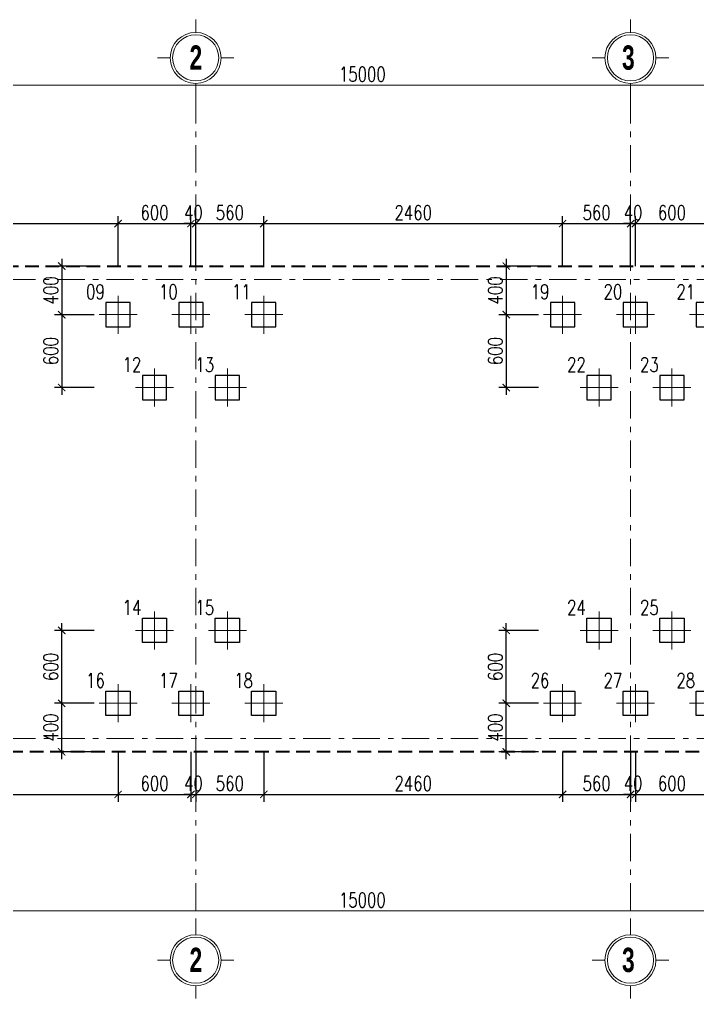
# Model space of a CAD drawing. Extents: x -2098986 to 943, y -1296280 to 73591.
# Drawn here: x -1838044 to -1832463, y -1065791 to -1057731 of the extents above; entities that cross this region are included whole.
import ezdxf

# ---------------------------------------------------------------- set-up
doc = ezdxf.new("R2010")
doc.units = 0
doc.header["$LTSCALE"] = 150
doc.header["$PDMODE"] = 35
for name, pattern in [('_Tim', [9, 5, -1.5, 1, -1.5]), ('HIDDEN', [0.375, 0.25, -0.125]), ('HIDDEN2', [4.7625, 3.175, -1.5875]), ('KC.QDC A3$0$CONTINOUS', [0])]:
    doc.linetypes.add(name, pattern=pattern)
doc.layers.get('0').update_dxf_attribs({"lineweight": 18})
doc.layers.get('Defpoints').update_dxf_attribs({"lineweight": 18})
for name, color, linetype, lineweight in [('05.Text', 253, 'Continuous', 18), ('LS-DIM', 251, 'Continuous', 13), ('LS-TEXT', 60, 'Continuous', 20), ('LS-THAY', 7, 'Continuous', 20), ('LS-THEP', 3, 'Continuous', 35), ('LS-TRUC', 108, '_Tim', 9)]:
    doc.layers.add(name, color=color, linetype=linetype, lineweight=lineweight)
doc.layers.add('DIM', color=1, linetype='Continuous')
doc.layers.add('LS-COC', color=11, linetype='Continuous')
doc.styles.add('AVANTHB', font='')
doc.styles.add('vnsimpli', font='vnsimli.shx', dxfattribs={"width": 0.75})
doc.styles.get('AVANTHB').set_extended_font_data('.VnAvantH', bold=True)
doc.dimstyles.new('D100(120)', dxfattribs={"dimtxt": 120, "dimasz": 60, "dimexe": 60, "dimexo": 0, "dimgap": 30, "dimtad": 1, "dimdec": 0, "dimdsep": 46, "dimtxsty": 'vnsimpli', "dimblk": 'ARCHTICK', "dimcen": 0, "dimdle": 60, "dimclrd": 256, "dimclre": 256, "dimclrt": 60, "dimadec": 0, "dimazin": 0, "dimtfac": 1, "dimtdec": 0, "dimtix": 1, "dimtmove": 0, "dimatfit": 3, "dimfxl": 1, "dimarcsym": 0})

# ---------------------------------------------------------------- blocks, each defined once
blk = doc.blocks.new('A$C287A59E2')
at = {"layer": 'LS-COC', "linetype": 'HIDDEN2', "ltscale": 0.04}
blk.add_lwpolyline([(0.75, 3.42), (3.42, 3.42), (3.42, 0.75), (0.75, 0.75)], close=True, dxfattribs=at)
at = {"layer": 'LS-TRUC', "linetype": '_Tim', "ltscale": 200}
for p, q in [((2.08, 0), (2.08, 4.17)), ((0, 2.08), (4.17, 2.08))]:
    blk.add_line(p, q, dxfattribs=at)
blk = doc.blocks.new('cocc')
at = {"layer": 'LS-COC', "yscale": 75, "zscale": 75}
for p, xscale, rotation in [((-1933810.8, -1052337.8), -75, 90), ((-1933210.8, -1052337.8), -75, 90), ((-1932610.8, -1052337.8), -75, 90), ((-1930150.8, -1052337.8), -75, 90), ((-1929550.8, -1052337.8), -75, 90), ((-1928950.8, -1052337.8), -75, 90), ((-1933510.8, -1052937.8), -75, 90), ((-1932910.8, -1052937.8), -75, 90), ((-1929850.8, -1052937.8), -75, 90), ((-1929250.8, -1052937.8), -75, 90), ((-1933510.8, -1055250.2), 75, 90.00000000000001), ((-1932910.8, -1055250.2), 75, 90.00000000000001), ((-1929850.8, -1055250.2), 75, 90.00000000000001), ((-1929250.8, -1055250.2), 75, 90.00000000000001), ((-1933810.8, -1055850.2), 75, 90.00000000000001), ((-1933210.8, -1055850.2), 75, 90.00000000000001), ((-1932610.8, -1055850.2), 75, 90.00000000000001), ((-1930150.8, -1055850.2), 75, 90.00000000000001), ((-1929550.8, -1055850.2), 75, 90.00000000000001), ((-1928950.8, -1055850.2), 75, 90.00000000000001)]:
    blk.add_blockref('A$C287A59E2', p, dxfattribs=dict(at, xscale=xscale, rotation=rotation))
blk = doc.blocks.new('DANHTRUC')
for p, q in [((980383, -947347), (980383, -947137)), ((979963, -947767), (979753, -947767)), ((980803, -947767), (981013, -947767)), ((980383, -948187), (980383, -948397))]:
    blk.add_line(p, q)
for radius in [420, 380]:
    blk.add_circle((980383, -947767), radius)
blk = doc.blocks.new('_ArchTick')
at = {"layer": 'DIM', "color": 0, "const_width": 0.15}
blk.add_lwpolyline([(-0.5, -0.5), (0.5, 0.5)], dxfattribs=at)
blk = doc.blocks.new('*D821')
at = {"layer": 'Defpoints', "color": 0, "transparency": 16777216}
for p in [(-1821826.9, -1113825.8), (-1821826.9, -1114615.8), (-1806826.9, -1114615.8)]:
    blk.add_point(p, dxfattribs=at)
at = {"layer": 'LS-DIM', "lineweight": -2, "transparency": 16777216}
for p, q in [((-1821826.9, -1114615.8), (-1821826.9, -1113765.8)), ((-1806826.9, -1114615.8), (-1806826.9, -1113765.8)), ((-1806766.9, -1113825.8), (-1821886.9, -1113825.8))]:
    blk.add_line(p, q, dxfattribs=at)
at = {"layer": 'LS-DIM', "lineweight": -2, "transparency": 16777216, "xscale": 60, "yscale": 60, "zscale": 60, "rotation": 180}
blk.add_blockref('_ArchTick', (-1821826.9, -1113825.8), dxfattribs=at)
at = {"layer": 'LS-DIM', "lineweight": -2, "transparency": 16777216, "xscale": 60, "yscale": 60, "zscale": 60}
blk.add_blockref('_ArchTick', (-1806826.9, -1113825.8), dxfattribs=at)
at = {"layer": 'LS-DIM', "color": 60, "transparency": 16777216, "insert": (-1814325.9, -1113735.8), "char_height": 120, "attachment_point": 5, "style": 'vnsimpli'}
blk.add_mtext('15000', dxfattribs=at)
blk = doc.blocks.new('*D831')
at = {"layer": 'Defpoints', "color": 0, "transparency": 16777216}
for p in [(-1821826.9, -1120015.8), (-1806826.9, -1120015.8), (-1821826.9, -1120625.8)]:
    blk.add_point(p, dxfattribs=at)
at = {"layer": 'LS-DIM', "lineweight": -2, "transparency": 16777216}
for p, q in [((-1821826.9, -1120015.8), (-1821826.9, -1120685.8)), ((-1806826.9, -1120015.8), (-1806826.9, -1120685.8)), ((-1806766.9, -1120625.8), (-1821886.9, -1120625.8))]:
    blk.add_line(p, q, dxfattribs=at)
at = {"layer": 'LS-DIM', "lineweight": -2, "transparency": 16777216, "xscale": 60, "yscale": 60, "zscale": 60, "rotation": 180}
blk.add_blockref('_ArchTick', (-1821826.9, -1120625.8), dxfattribs=at)
at = {"layer": 'LS-DIM', "lineweight": -2, "transparency": 16777216, "xscale": 60, "yscale": 60, "zscale": 60}
blk.add_blockref('_ArchTick', (-1806826.9, -1120625.8), dxfattribs=at)
at = {"layer": 'LS-DIM', "color": 60, "transparency": 16777216, "insert": (-1814325.9, -1120535.8), "char_height": 120, "attachment_point": 5, "style": 'vnsimpli'}
blk.add_mtext('15000', dxfattribs=at)
blk = doc.blocks.new('*D844')
at = {"layer": 'Defpoints', "color": 0, "transparency": 16777216}
for p in [(-1837233.1, -1059410.8), (-1841723.1, -1059760.8), (-1837233.1, -1059760.8)]:
    blk.add_point(p, dxfattribs=at)
at = {"layer": 'LS-DIM', "linetype": 'KC.QDC A3$0$CONTINOUS', "lineweight": -2, "transparency": 16777216}
blk.add_line((-1841723.1, -1059760.8), (-1841723.1, -1059350.8), dxfattribs=at)
at = {"layer": 'LS-DIM', "lineweight": -2, "transparency": 16777216}
blk.add_line((-1837233.1, -1059760.8), (-1837233.1, -1059350.8), dxfattribs=at)
at = {"layer": 'LS-DIM', "linetype": 'Continuous', "lineweight": -2, "transparency": 16777216}
blk.add_line((-1841783.1, -1059410.8), (-1837173.1, -1059410.8), dxfattribs=at)
at = {"layer": 'LS-DIM', "lineweight": -2, "transparency": 16777216, "xscale": 60, "yscale": 60, "zscale": 60, "rotation": 180}
blk.add_blockref('_ArchTick', (-1841723.1, -1059410.8), dxfattribs=at)
at = {"layer": 'LS-DIM', "lineweight": -2, "transparency": 16777216, "xscale": 60, "yscale": 60, "zscale": 60}
blk.add_blockref('_ArchTick', (-1837233.1, -1059410.8), dxfattribs=at)
at = {"layer": 'LS-DIM', "color": 60, "transparency": 16777216, "insert": (-1839478.1, -1059320.8), "char_height": 120, "attachment_point": 5, "style": 'vnsimpli'}
blk.add_mtext('4490', dxfattribs=at)
blk = doc.blocks.new('*D845')
at = {"layer": 'Defpoints', "color": 0, "transparency": 16777216}
for p in [(-1836633.1, -1059410.8), (-1837233.1, -1059760.8), (-1836633.1, -1059760.8)]:
    blk.add_point(p, dxfattribs=at)
at = {"layer": 'LS-DIM', "linetype": 'KC.QDC A3$0$CONTINOUS', "lineweight": -2, "transparency": 16777216}
blk.add_line((-1837233.1, -1059760.8), (-1837233.1, -1059350.8), dxfattribs=at)
at = {"layer": 'LS-DIM', "lineweight": -2, "transparency": 16777216}
blk.add_line((-1836633.1, -1059760.8), (-1836633.1, -1059350.8), dxfattribs=at)
at = {"layer": 'LS-DIM', "linetype": 'Continuous', "lineweight": -2, "transparency": 16777216}
blk.add_line((-1837293.1, -1059410.8), (-1836573.1, -1059410.8), dxfattribs=at)
at = {"layer": 'LS-DIM', "lineweight": -2, "transparency": 16777216, "xscale": 60, "yscale": 60, "zscale": 60, "rotation": 180}
blk.add_blockref('_ArchTick', (-1837233.1, -1059410.8), dxfattribs=at)
at = {"layer": 'LS-DIM', "lineweight": -2, "transparency": 16777216, "xscale": 60, "yscale": 60, "zscale": 60}
blk.add_blockref('_ArchTick', (-1836633.1, -1059410.8), dxfattribs=at)
at = {"layer": 'LS-DIM', "color": 60, "transparency": 16777216, "insert": (-1836933.1, -1059320.8), "char_height": 120, "attachment_point": 5, "style": 'vnsimpli'}
blk.add_mtext('600', dxfattribs=at)
blk = doc.blocks.new('*D846')
at = {"layer": 'Defpoints', "color": 0, "transparency": 16777216}
for p in [(-1836593.1, -1059410.8), (-1836633.1, -1059760.8), (-1836593.1, -1059760.8)]:
    blk.add_point(p, dxfattribs=at)
at = {"layer": 'LS-DIM', "linetype": 'KC.QDC A3$0$CONTINOUS', "lineweight": -2, "transparency": 16777216}
blk.add_line((-1836633.1, -1059760.8), (-1836633.1, -1059350.8), dxfattribs=at)
at = {"layer": 'LS-DIM', "lineweight": -2, "transparency": 16777216}
blk.add_line((-1836593.1, -1059760.8), (-1836593.1, -1059350.8), dxfattribs=at)
at = {"layer": 'LS-DIM', "linetype": 'Continuous', "lineweight": -2, "transparency": 16777216}
for p, q in [((-1836633.1, -1059410.8), (-1836693.1, -1059410.8)), ((-1836633.1, -1059410.8), (-1836593.1, -1059410.8)), ((-1836593.1, -1059410.8), (-1836533.1, -1059410.8))]:
    blk.add_line(p, q, dxfattribs=at)
at = {"layer": 'LS-DIM', "lineweight": -2, "transparency": 16777216, "xscale": 60, "yscale": 60, "zscale": 60}
blk.add_blockref('_ArchTick', (-1836633.1, -1059410.8), dxfattribs=at)
at = {"layer": 'LS-DIM', "lineweight": -2, "transparency": 16777216, "xscale": 60, "yscale": 60, "zscale": 60, "rotation": 180}
blk.add_blockref('_ArchTick', (-1836593.1, -1059410.8), dxfattribs=at)
at = {"layer": 'LS-DIM', "color": 60, "transparency": 16777216, "insert": (-1836613.1, -1059320.8), "char_height": 120, "attachment_point": 5, "style": 'vnsimpli'}
blk.add_mtext('40', dxfattribs=at)
blk = doc.blocks.new('*D847')
at = {"layer": 'Defpoints', "color": 0, "transparency": 16777216}
for p in [(-1836033.1, -1059410.8), (-1836593.1, -1059760.8), (-1836033.1, -1059760.8)]:
    blk.add_point(p, dxfattribs=at)
at = {"layer": 'LS-DIM', "linetype": 'KC.QDC A3$0$CONTINOUS', "lineweight": -2, "transparency": 16777216}
blk.add_line((-1836593.1, -1059760.8), (-1836593.1, -1059350.8), dxfattribs=at)
at = {"layer": 'LS-DIM', "lineweight": -2, "transparency": 16777216}
blk.add_line((-1836033.1, -1059760.8), (-1836033.1, -1059350.8), dxfattribs=at)
at = {"layer": 'LS-DIM', "linetype": 'Continuous', "lineweight": -2, "transparency": 16777216}
blk.add_line((-1836653.1, -1059410.8), (-1835973.1, -1059410.8), dxfattribs=at)
at = {"layer": 'LS-DIM', "lineweight": -2, "transparency": 16777216, "xscale": 60, "yscale": 60, "zscale": 60, "rotation": 180}
blk.add_blockref('_ArchTick', (-1836593.1, -1059410.8), dxfattribs=at)
at = {"layer": 'LS-DIM', "lineweight": -2, "transparency": 16777216, "xscale": 60, "yscale": 60, "zscale": 60}
blk.add_blockref('_ArchTick', (-1836033.1, -1059410.8), dxfattribs=at)
at = {"layer": 'LS-DIM', "color": 60, "transparency": 16777216, "insert": (-1836313.1, -1059320.8), "char_height": 120, "attachment_point": 5, "style": 'vnsimpli'}
blk.add_mtext('560', dxfattribs=at)
blk = doc.blocks.new('*D848')
at = {"layer": 'Defpoints', "color": 0, "transparency": 16777216}
for p in [(-1833573.1, -1059410.8), (-1836033.1, -1059760.8), (-1833573.1, -1059760.8)]:
    blk.add_point(p, dxfattribs=at)
at = {"layer": 'LS-DIM', "linetype": 'KC.QDC A3$0$CONTINOUS', "lineweight": -2, "transparency": 16777216}
blk.add_line((-1836033.1, -1059760.8), (-1836033.1, -1059350.8), dxfattribs=at)
at = {"layer": 'LS-DIM', "lineweight": -2, "transparency": 16777216}
blk.add_line((-1833573.1, -1059760.8), (-1833573.1, -1059350.8), dxfattribs=at)
at = {"layer": 'LS-DIM', "linetype": 'Continuous', "lineweight": -2, "transparency": 16777216}
blk.add_line((-1836093.1, -1059410.8), (-1833513.1, -1059410.8), dxfattribs=at)
at = {"layer": 'LS-DIM', "lineweight": -2, "transparency": 16777216, "xscale": 60, "yscale": 60, "zscale": 60, "rotation": 180}
blk.add_blockref('_ArchTick', (-1836033.1, -1059410.8), dxfattribs=at)
at = {"layer": 'LS-DIM', "lineweight": -2, "transparency": 16777216, "xscale": 60, "yscale": 60, "zscale": 60}
blk.add_blockref('_ArchTick', (-1833573.1, -1059410.8), dxfattribs=at)
at = {"layer": 'LS-DIM', "color": 60, "transparency": 16777216, "insert": (-1834803.1, -1059320.8), "char_height": 120, "attachment_point": 5, "style": 'vnsimpli'}
blk.add_mtext('2460', dxfattribs=at)
blk = doc.blocks.new('*D849')
at = {"layer": 'Defpoints', "color": 0, "transparency": 16777216}
for p in [(-1833013.1, -1059410.8), (-1833573.1, -1059760.8), (-1833013.1, -1059760.8)]:
    blk.add_point(p, dxfattribs=at)
at = {"layer": 'LS-DIM', "linetype": 'KC.QDC A3$0$CONTINOUS', "lineweight": -2, "transparency": 16777216}
blk.add_line((-1833573.1, -1059760.8), (-1833573.1, -1059350.8), dxfattribs=at)
at = {"layer": 'LS-DIM', "lineweight": -2, "transparency": 16777216}
blk.add_line((-1833013.1, -1059760.8), (-1833013.1, -1059350.8), dxfattribs=at)
at = {"layer": 'LS-DIM', "linetype": 'Continuous', "lineweight": -2, "transparency": 16777216}
blk.add_line((-1833633.1, -1059410.8), (-1832953.1, -1059410.8), dxfattribs=at)
at = {"layer": 'LS-DIM', "lineweight": -2, "transparency": 16777216, "xscale": 60, "yscale": 60, "zscale": 60, "rotation": 180}
blk.add_blockref('_ArchTick', (-1833573.1, -1059410.8), dxfattribs=at)
at = {"layer": 'LS-DIM', "lineweight": -2, "transparency": 16777216, "xscale": 60, "yscale": 60, "zscale": 60}
blk.add_blockref('_ArchTick', (-1833013.1, -1059410.8), dxfattribs=at)
at = {"layer": 'LS-DIM', "color": 60, "transparency": 16777216, "insert": (-1833293.1, -1059320.8), "char_height": 120, "attachment_point": 5, "style": 'vnsimpli'}
blk.add_mtext('560', dxfattribs=at)
blk = doc.blocks.new('*D850')
at = {"layer": 'Defpoints', "color": 0, "transparency": 16777216}
for p in [(-1832973.1, -1059410.8), (-1833013.1, -1059760.8), (-1832973.1, -1059760.8)]:
    blk.add_point(p, dxfattribs=at)
at = {"layer": 'LS-DIM', "linetype": 'KC.QDC A3$0$CONTINOUS', "lineweight": -2, "transparency": 16777216}
blk.add_line((-1833013.1, -1059760.8), (-1833013.1, -1059350.8), dxfattribs=at)
at = {"layer": 'LS-DIM', "lineweight": -2, "transparency": 16777216}
blk.add_line((-1832973.1, -1059760.8), (-1832973.1, -1059350.8), dxfattribs=at)
at = {"layer": 'LS-DIM', "linetype": 'Continuous', "lineweight": -2, "transparency": 16777216}
for p, q in [((-1833013.1, -1059410.8), (-1833073.1, -1059410.8)), ((-1833013.1, -1059410.8), (-1832973.1, -1059410.8)), ((-1832973.1, -1059410.8), (-1832913.1, -1059410.8))]:
    blk.add_line(p, q, dxfattribs=at)
at = {"layer": 'LS-DIM', "lineweight": -2, "transparency": 16777216, "xscale": 60, "yscale": 60, "zscale": 60}
blk.add_blockref('_ArchTick', (-1833013.1, -1059410.8), dxfattribs=at)
at = {"layer": 'LS-DIM', "lineweight": -2, "transparency": 16777216, "xscale": 60, "yscale": 60, "zscale": 60, "rotation": 180}
blk.add_blockref('_ArchTick', (-1832973.1, -1059410.8), dxfattribs=at)
at = {"layer": 'LS-DIM', "color": 60, "transparency": 16777216, "insert": (-1832993.1, -1059320.8), "char_height": 120, "attachment_point": 5, "style": 'vnsimpli'}
blk.add_mtext('40', dxfattribs=at)
blk = doc.blocks.new('*D851')
at = {"layer": 'Defpoints', "color": 0, "transparency": 16777216}
for p in [(-1832373.1, -1059410.8), (-1832973.1, -1059760.8), (-1832373.1, -1059760.8)]:
    blk.add_point(p, dxfattribs=at)
at = {"layer": 'LS-DIM', "linetype": 'KC.QDC A3$0$CONTINOUS', "lineweight": -2, "transparency": 16777216}
blk.add_line((-1832973.1, -1059760.8), (-1832973.1, -1059350.8), dxfattribs=at)
at = {"layer": 'LS-DIM', "lineweight": -2, "transparency": 16777216}
blk.add_line((-1832373.1, -1059760.8), (-1832373.1, -1059350.8), dxfattribs=at)
at = {"layer": 'LS-DIM', "linetype": 'Continuous', "lineweight": -2, "transparency": 16777216}
blk.add_line((-1833033.1, -1059410.8), (-1832313.1, -1059410.8), dxfattribs=at)
at = {"layer": 'LS-DIM', "lineweight": -2, "transparency": 16777216, "xscale": 60, "yscale": 60, "zscale": 60, "rotation": 180}
blk.add_blockref('_ArchTick', (-1832973.1, -1059410.8), dxfattribs=at)
at = {"layer": 'LS-DIM', "lineweight": -2, "transparency": 16777216, "xscale": 60, "yscale": 60, "zscale": 60}
blk.add_blockref('_ArchTick', (-1832373.1, -1059410.8), dxfattribs=at)
at = {"layer": 'LS-DIM', "color": 60, "transparency": 16777216, "insert": (-1832673.1, -1059320.8), "char_height": 120, "attachment_point": 5, "style": 'vnsimpli'}
blk.add_mtext('600', dxfattribs=at)
blk = doc.blocks.new('*D862')
at = {"layer": 'Defpoints', "color": 0, "transparency": 16777216}
for p in [(-1841723.1, -1063760.8), (-1837233.1, -1063760.8), (-1837233.1, -1064110.8)]:
    blk.add_point(p, dxfattribs=at)
at = {"layer": 'LS-DIM', "linetype": 'KC.QDC A3$0$CONTINOUS', "lineweight": -2, "transparency": 16777216}
blk.add_line((-1841723.1, -1063760.8), (-1841723.1, -1064170.8), dxfattribs=at)
at = {"layer": 'LS-DIM', "lineweight": -2, "transparency": 16777216}
blk.add_line((-1837233.1, -1063760.8), (-1837233.1, -1064170.8), dxfattribs=at)
at = {"layer": 'LS-DIM', "linetype": 'Continuous', "lineweight": -2, "transparency": 16777216}
blk.add_line((-1841783.1, -1064110.8), (-1837173.1, -1064110.8), dxfattribs=at)
at = {"layer": 'LS-DIM', "lineweight": -2, "transparency": 16777216, "xscale": 60, "yscale": 60, "zscale": 60, "rotation": 180}
blk.add_blockref('_ArchTick', (-1841723.1, -1064110.8), dxfattribs=at)
at = {"layer": 'LS-DIM', "lineweight": -2, "transparency": 16777216, "xscale": 60, "yscale": 60, "zscale": 60}
blk.add_blockref('_ArchTick', (-1837233.1, -1064110.8), dxfattribs=at)
at = {"layer": 'LS-DIM', "color": 60, "transparency": 16777216, "insert": (-1839478.1, -1064020.8), "char_height": 120, "attachment_point": 5, "style": 'vnsimpli'}
blk.add_mtext('4490', dxfattribs=at)
blk = doc.blocks.new('*D863')
at = {"layer": 'Defpoints', "color": 0, "transparency": 16777216}
for p in [(-1837233.1, -1063760.8), (-1836633.1, -1063760.8), (-1836633.1, -1064110.8)]:
    blk.add_point(p, dxfattribs=at)
at = {"layer": 'LS-DIM', "linetype": 'KC.QDC A3$0$CONTINOUS', "lineweight": -2, "transparency": 16777216}
blk.add_line((-1837233.1, -1063760.8), (-1837233.1, -1064170.8), dxfattribs=at)
at = {"layer": 'LS-DIM', "lineweight": -2, "transparency": 16777216}
blk.add_line((-1836633.1, -1063760.8), (-1836633.1, -1064170.8), dxfattribs=at)
at = {"layer": 'LS-DIM', "linetype": 'Continuous', "lineweight": -2, "transparency": 16777216}
blk.add_line((-1837293.1, -1064110.8), (-1836573.1, -1064110.8), dxfattribs=at)
at = {"layer": 'LS-DIM', "lineweight": -2, "transparency": 16777216, "xscale": 60, "yscale": 60, "zscale": 60, "rotation": 180}
blk.add_blockref('_ArchTick', (-1837233.1, -1064110.8), dxfattribs=at)
at = {"layer": 'LS-DIM', "lineweight": -2, "transparency": 16777216, "xscale": 60, "yscale": 60, "zscale": 60}
blk.add_blockref('_ArchTick', (-1836633.1, -1064110.8), dxfattribs=at)
at = {"layer": 'LS-DIM', "color": 60, "transparency": 16777216, "insert": (-1836933.1, -1064020.8), "char_height": 120, "attachment_point": 5, "style": 'vnsimpli'}
blk.add_mtext('600', dxfattribs=at)
blk = doc.blocks.new('*D864')
at = {"layer": 'Defpoints', "color": 0, "transparency": 16777216}
for p in [(-1836633.1, -1063760.8), (-1836593.1, -1063760.8), (-1836593.1, -1064110.8)]:
    blk.add_point(p, dxfattribs=at)
at = {"layer": 'LS-DIM', "linetype": 'KC.QDC A3$0$CONTINOUS', "lineweight": -2, "transparency": 16777216}
blk.add_line((-1836633.1, -1063760.8), (-1836633.1, -1064170.8), dxfattribs=at)
at = {"layer": 'LS-DIM', "lineweight": -2, "transparency": 16777216}
blk.add_line((-1836593.1, -1063760.8), (-1836593.1, -1064170.8), dxfattribs=at)
at = {"layer": 'LS-DIM', "linetype": 'Continuous', "lineweight": -2, "transparency": 16777216}
for p, q in [((-1836633.1, -1064110.8), (-1836693.1, -1064110.8)), ((-1836633.1, -1064110.8), (-1836593.1, -1064110.8)), ((-1836593.1, -1064110.8), (-1836533.1, -1064110.8))]:
    blk.add_line(p, q, dxfattribs=at)
at = {"layer": 'LS-DIM', "lineweight": -2, "transparency": 16777216, "xscale": 60, "yscale": 60, "zscale": 60}
blk.add_blockref('_ArchTick', (-1836633.1, -1064110.8), dxfattribs=at)
at = {"layer": 'LS-DIM', "lineweight": -2, "transparency": 16777216, "xscale": 60, "yscale": 60, "zscale": 60, "rotation": 180}
blk.add_blockref('_ArchTick', (-1836593.1, -1064110.8), dxfattribs=at)
at = {"layer": 'LS-DIM', "color": 60, "transparency": 16777216, "insert": (-1836613.1, -1064020.8), "char_height": 120, "attachment_point": 5, "style": 'vnsimpli'}
blk.add_mtext('40', dxfattribs=at)
blk = doc.blocks.new('*D865')
at = {"layer": 'Defpoints', "color": 0, "transparency": 16777216}
for p in [(-1836593.1, -1063760.8), (-1836033.1, -1063760.8), (-1836033.1, -1064110.8)]:
    blk.add_point(p, dxfattribs=at)
at = {"layer": 'LS-DIM', "linetype": 'KC.QDC A3$0$CONTINOUS', "lineweight": -2, "transparency": 16777216}
blk.add_line((-1836593.1, -1063760.8), (-1836593.1, -1064170.8), dxfattribs=at)
at = {"layer": 'LS-DIM', "lineweight": -2, "transparency": 16777216}
blk.add_line((-1836033.1, -1063760.8), (-1836033.1, -1064170.8), dxfattribs=at)
at = {"layer": 'LS-DIM', "linetype": 'Continuous', "lineweight": -2, "transparency": 16777216}
blk.add_line((-1836653.1, -1064110.8), (-1835973.1, -1064110.8), dxfattribs=at)
at = {"layer": 'LS-DIM', "lineweight": -2, "transparency": 16777216, "xscale": 60, "yscale": 60, "zscale": 60, "rotation": 180}
blk.add_blockref('_ArchTick', (-1836593.1, -1064110.8), dxfattribs=at)
at = {"layer": 'LS-DIM', "lineweight": -2, "transparency": 16777216, "xscale": 60, "yscale": 60, "zscale": 60}
blk.add_blockref('_ArchTick', (-1836033.1, -1064110.8), dxfattribs=at)
at = {"layer": 'LS-DIM', "color": 60, "transparency": 16777216, "insert": (-1836313.1, -1064020.8), "char_height": 120, "attachment_point": 5, "style": 'vnsimpli'}
blk.add_mtext('560', dxfattribs=at)
blk = doc.blocks.new('*D866')
at = {"layer": 'Defpoints', "color": 0, "transparency": 16777216}
for p in [(-1836033.1, -1063760.8), (-1833573.1, -1063760.8), (-1833573.1, -1064110.8)]:
    blk.add_point(p, dxfattribs=at)
at = {"layer": 'LS-DIM', "linetype": 'KC.QDC A3$0$CONTINOUS', "lineweight": -2, "transparency": 16777216}
blk.add_line((-1836033.1, -1063760.8), (-1836033.1, -1064170.8), dxfattribs=at)
at = {"layer": 'LS-DIM', "lineweight": -2, "transparency": 16777216}
blk.add_line((-1833573.1, -1063760.8), (-1833573.1, -1064170.8), dxfattribs=at)
at = {"layer": 'LS-DIM', "linetype": 'Continuous', "lineweight": -2, "transparency": 16777216}
blk.add_line((-1836093.1, -1064110.8), (-1833513.1, -1064110.8), dxfattribs=at)
at = {"layer": 'LS-DIM', "lineweight": -2, "transparency": 16777216, "xscale": 60, "yscale": 60, "zscale": 60, "rotation": 180}
blk.add_blockref('_ArchTick', (-1836033.1, -1064110.8), dxfattribs=at)
at = {"layer": 'LS-DIM', "lineweight": -2, "transparency": 16777216, "xscale": 60, "yscale": 60, "zscale": 60}
blk.add_blockref('_ArchTick', (-1833573.1, -1064110.8), dxfattribs=at)
at = {"layer": 'LS-DIM', "color": 60, "transparency": 16777216, "insert": (-1834803.1, -1064020.8), "char_height": 120, "attachment_point": 5, "style": 'vnsimpli'}
blk.add_mtext('2460', dxfattribs=at)
blk = doc.blocks.new('*D867')
at = {"layer": 'Defpoints', "color": 0, "transparency": 16777216}
for p in [(-1833573.1, -1063760.8), (-1833013.1, -1063760.8), (-1833013.1, -1064110.8)]:
    blk.add_point(p, dxfattribs=at)
at = {"layer": 'LS-DIM', "linetype": 'KC.QDC A3$0$CONTINOUS', "lineweight": -2, "transparency": 16777216}
blk.add_line((-1833573.1, -1063760.8), (-1833573.1, -1064170.8), dxfattribs=at)
at = {"layer": 'LS-DIM', "lineweight": -2, "transparency": 16777216}
blk.add_line((-1833013.1, -1063760.8), (-1833013.1, -1064170.8), dxfattribs=at)
at = {"layer": 'LS-DIM', "linetype": 'Continuous', "lineweight": -2, "transparency": 16777216}
blk.add_line((-1833633.1, -1064110.8), (-1832953.1, -1064110.8), dxfattribs=at)
at = {"layer": 'LS-DIM', "lineweight": -2, "transparency": 16777216, "xscale": 60, "yscale": 60, "zscale": 60, "rotation": 180}
blk.add_blockref('_ArchTick', (-1833573.1, -1064110.8), dxfattribs=at)
at = {"layer": 'LS-DIM', "lineweight": -2, "transparency": 16777216, "xscale": 60, "yscale": 60, "zscale": 60}
blk.add_blockref('_ArchTick', (-1833013.1, -1064110.8), dxfattribs=at)
at = {"layer": 'LS-DIM', "color": 60, "transparency": 16777216, "insert": (-1833293.1, -1064020.8), "char_height": 120, "attachment_point": 5, "style": 'vnsimpli'}
blk.add_mtext('560', dxfattribs=at)
blk = doc.blocks.new('*D868')
at = {"layer": 'Defpoints', "color": 0, "transparency": 16777216}
for p in [(-1833013.1, -1063760.8), (-1832973.1, -1063760.8), (-1832973.1, -1064110.8)]:
    blk.add_point(p, dxfattribs=at)
at = {"layer": 'LS-DIM', "linetype": 'KC.QDC A3$0$CONTINOUS', "lineweight": -2, "transparency": 16777216}
blk.add_line((-1833013.1, -1063760.8), (-1833013.1, -1064170.8), dxfattribs=at)
at = {"layer": 'LS-DIM', "lineweight": -2, "transparency": 16777216}
blk.add_line((-1832973.1, -1063760.8), (-1832973.1, -1064170.8), dxfattribs=at)
at = {"layer": 'LS-DIM', "linetype": 'Continuous', "lineweight": -2, "transparency": 16777216}
for p, q in [((-1833013.1, -1064110.8), (-1833073.1, -1064110.8)), ((-1833013.1, -1064110.8), (-1832973.1, -1064110.8)), ((-1832973.1, -1064110.8), (-1832913.1, -1064110.8))]:
    blk.add_line(p, q, dxfattribs=at)
at = {"layer": 'LS-DIM', "lineweight": -2, "transparency": 16777216, "xscale": 60, "yscale": 60, "zscale": 60}
blk.add_blockref('_ArchTick', (-1833013.1, -1064110.8), dxfattribs=at)
at = {"layer": 'LS-DIM', "lineweight": -2, "transparency": 16777216, "xscale": 60, "yscale": 60, "zscale": 60, "rotation": 180}
blk.add_blockref('_ArchTick', (-1832973.1, -1064110.8), dxfattribs=at)
at = {"layer": 'LS-DIM', "color": 60, "transparency": 16777216, "insert": (-1832993.1, -1064020.8), "char_height": 120, "attachment_point": 5, "style": 'vnsimpli'}
blk.add_mtext('40', dxfattribs=at)
blk = doc.blocks.new('*D869')
at = {"layer": 'Defpoints', "color": 0, "transparency": 16777216}
for p in [(-1832973.1, -1063760.8), (-1832373.1, -1063760.8), (-1832373.1, -1064110.8)]:
    blk.add_point(p, dxfattribs=at)
at = {"layer": 'LS-DIM', "linetype": 'KC.QDC A3$0$CONTINOUS', "lineweight": -2, "transparency": 16777216}
blk.add_line((-1832973.1, -1063760.8), (-1832973.1, -1064170.8), dxfattribs=at)
at = {"layer": 'LS-DIM', "lineweight": -2, "transparency": 16777216}
blk.add_line((-1832373.1, -1063760.8), (-1832373.1, -1064170.8), dxfattribs=at)
at = {"layer": 'LS-DIM', "linetype": 'Continuous', "lineweight": -2, "transparency": 16777216}
blk.add_line((-1833033.1, -1064110.8), (-1832313.1, -1064110.8), dxfattribs=at)
at = {"layer": 'LS-DIM', "lineweight": -2, "transparency": 16777216, "xscale": 60, "yscale": 60, "zscale": 60, "rotation": 180}
blk.add_blockref('_ArchTick', (-1832973.1, -1064110.8), dxfattribs=at)
at = {"layer": 'LS-DIM', "lineweight": -2, "transparency": 16777216, "xscale": 60, "yscale": 60, "zscale": 60}
blk.add_blockref('_ArchTick', (-1832373.1, -1064110.8), dxfattribs=at)
at = {"layer": 'LS-DIM', "color": 60, "transparency": 16777216, "insert": (-1832673.1, -1064020.8), "char_height": 120, "attachment_point": 5, "style": 'vnsimpli'}
blk.add_mtext('600', dxfattribs=at)
blk = doc.blocks.new('*D878')
at = {"layer": 'Defpoints', "color": 0, "transparency": 16777216}
for p in [(-1837431.2, -1059760.8), (-1837697.2, -1060160.8), (-1837431.2, -1060160.8)]:
    blk.add_point(p, dxfattribs=at)
at = {"layer": 'LS-DIM', "linetype": 'Continuous', "lineweight": -2, "transparency": 16777216}
blk.add_line((-1837697.2, -1059700.8), (-1837697.2, -1060220.8), dxfattribs=at)
at = {"layer": 'LS-DIM', "linetype": 'KC.QDC A3$0$CONTINOUS', "lineweight": -2, "transparency": 16777216}
blk.add_line((-1837431.2, -1059760.8), (-1837757.2, -1059760.8), dxfattribs=at)
at = {"layer": 'LS-DIM', "lineweight": -2, "transparency": 16777216}
blk.add_line((-1837431.2, -1060160.8), (-1837757.2, -1060160.8), dxfattribs=at)
at = {"layer": 'LS-DIM', "lineweight": -2, "transparency": 16777216, "xscale": 60, "yscale": 60, "zscale": 60}
for p, rotation in [((-1837697.2, -1059760.8), 90), ((-1837697.2, -1060160.8), 270)]:
    blk.add_blockref('_ArchTick', p, dxfattribs=dict(at, rotation=rotation))
at = {"layer": 'LS-DIM', "color": 60, "transparency": 16777216, "insert": (-1837787.2, -1059960.8), "char_height": 120, "attachment_point": 5, "rotation": 90, "style": 'vnsimpli'}
blk.add_mtext('400', dxfattribs=at)
blk = doc.blocks.new('*D879')
at = {"layer": 'Defpoints', "color": 0, "transparency": 16777216}
for p in [(-1837431.2, -1060160.8), (-1837697.2, -1060760.8), (-1837431.2, -1060760.8)]:
    blk.add_point(p, dxfattribs=at)
at = {"layer": 'LS-DIM', "linetype": 'Continuous', "lineweight": -2, "transparency": 16777216}
blk.add_line((-1837697.2, -1060100.8), (-1837697.2, -1060820.8), dxfattribs=at)
at = {"layer": 'LS-DIM', "linetype": 'KC.QDC A3$0$CONTINOUS', "lineweight": -2, "transparency": 16777216}
blk.add_line((-1837431.2, -1060160.8), (-1837757.2, -1060160.8), dxfattribs=at)
at = {"layer": 'LS-DIM', "lineweight": -2, "transparency": 16777216}
blk.add_line((-1837431.2, -1060760.8), (-1837757.2, -1060760.8), dxfattribs=at)
at = {"layer": 'LS-DIM', "lineweight": -2, "transparency": 16777216, "xscale": 60, "yscale": 60, "zscale": 60}
for p, rotation in [((-1837697.2, -1060160.8), 90), ((-1837697.2, -1060760.8), 270)]:
    blk.add_blockref('_ArchTick', p, dxfattribs=dict(at, rotation=rotation))
at = {"layer": 'LS-DIM', "color": 60, "transparency": 16777216, "insert": (-1837787.2, -1060460.8), "char_height": 120, "attachment_point": 5, "rotation": 90, "style": 'vnsimpli'}
blk.add_mtext('600', dxfattribs=at)
blk = doc.blocks.new('*D880')
at = {"layer": 'Defpoints', "color": 0, "transparency": 16777216}
for p in [(-1833771.2, -1059760.8), (-1834037.2, -1060160.8), (-1833771.2, -1060160.8)]:
    blk.add_point(p, dxfattribs=at)
at = {"layer": 'LS-DIM', "linetype": 'Continuous', "lineweight": -2, "transparency": 16777216}
blk.add_line((-1834037.2, -1059700.8), (-1834037.2, -1060220.8), dxfattribs=at)
at = {"layer": 'LS-DIM', "linetype": 'KC.QDC A3$0$CONTINOUS', "lineweight": -2, "transparency": 16777216}
blk.add_line((-1833771.2, -1059760.8), (-1834097.2, -1059760.8), dxfattribs=at)
at = {"layer": 'LS-DIM', "lineweight": -2, "transparency": 16777216}
blk.add_line((-1833771.2, -1060160.8), (-1834097.2, -1060160.8), dxfattribs=at)
at = {"layer": 'LS-DIM', "lineweight": -2, "transparency": 16777216, "xscale": 60, "yscale": 60, "zscale": 60}
for p, rotation in [((-1834037.2, -1059760.8), 90), ((-1834037.2, -1060160.8), 270)]:
    blk.add_blockref('_ArchTick', p, dxfattribs=dict(at, rotation=rotation))
at = {"layer": 'LS-DIM', "color": 60, "transparency": 16777216, "insert": (-1834127.2, -1059960.8), "char_height": 120, "attachment_point": 5, "rotation": 90, "style": 'vnsimpli'}
blk.add_mtext('400', dxfattribs=at)
blk = doc.blocks.new('*D881')
at = {"layer": 'Defpoints', "color": 0, "transparency": 16777216}
for p in [(-1833771.2, -1060160.8), (-1834037.2, -1060760.8), (-1833771.2, -1060760.8)]:
    blk.add_point(p, dxfattribs=at)
at = {"layer": 'LS-DIM', "linetype": 'Continuous', "lineweight": -2, "transparency": 16777216}
blk.add_line((-1834037.2, -1060100.8), (-1834037.2, -1060820.8), dxfattribs=at)
at = {"layer": 'LS-DIM', "linetype": 'KC.QDC A3$0$CONTINOUS', "lineweight": -2, "transparency": 16777216}
blk.add_line((-1833771.2, -1060160.8), (-1834097.2, -1060160.8), dxfattribs=at)
at = {"layer": 'LS-DIM', "lineweight": -2, "transparency": 16777216}
blk.add_line((-1833771.2, -1060760.8), (-1834097.2, -1060760.8), dxfattribs=at)
at = {"layer": 'LS-DIM', "lineweight": -2, "transparency": 16777216, "xscale": 60, "yscale": 60, "zscale": 60}
for p, rotation in [((-1834037.2, -1060160.8), 90), ((-1834037.2, -1060760.8), 270)]:
    blk.add_blockref('_ArchTick', p, dxfattribs=dict(at, rotation=rotation))
at = {"layer": 'LS-DIM', "color": 60, "transparency": 16777216, "insert": (-1834127.2, -1060460.8), "char_height": 120, "attachment_point": 5, "rotation": 90, "style": 'vnsimpli'}
blk.add_mtext('600', dxfattribs=at)
blk = doc.blocks.new('*D882')
at = {"layer": 'Defpoints', "color": 0, "transparency": 16777216}
for p in [(-1837697.2, -1063360.8), (-1837431.2, -1063360.8), (-1837431.2, -1063760.8)]:
    blk.add_point(p, dxfattribs=at)
at = {"layer": 'LS-DIM', "linetype": 'Continuous', "lineweight": -2, "transparency": 16777216}
blk.add_line((-1837697.2, -1063820.8), (-1837697.2, -1063300.8), dxfattribs=at)
at = {"layer": 'LS-DIM', "lineweight": -2, "transparency": 16777216}
blk.add_line((-1837431.2, -1063360.8), (-1837757.2, -1063360.8), dxfattribs=at)
at = {"layer": 'LS-DIM', "linetype": 'KC.QDC A3$0$CONTINOUS', "lineweight": -2, "transparency": 16777216}
blk.add_line((-1837431.2, -1063760.8), (-1837757.2, -1063760.8), dxfattribs=at)
at = {"layer": 'LS-DIM', "lineweight": -2, "transparency": 16777216, "xscale": 60, "yscale": 60, "zscale": 60}
for p, rotation in [((-1837697.2, -1063360.8), 90), ((-1837697.2, -1063760.8), 270)]:
    blk.add_blockref('_ArchTick', p, dxfattribs=dict(at, rotation=rotation))
at = {"layer": 'LS-DIM', "color": 60, "transparency": 16777216, "insert": (-1837787.2, -1063560.8), "char_height": 120, "attachment_point": 5, "rotation": 90, "style": 'vnsimpli'}
blk.add_mtext('400', dxfattribs=at)
blk = doc.blocks.new('*D883')
at = {"layer": 'Defpoints', "color": 0, "transparency": 16777216}
for p in [(-1837697.2, -1062760.8), (-1837431.2, -1062760.8), (-1837431.2, -1063360.8)]:
    blk.add_point(p, dxfattribs=at)
at = {"layer": 'LS-DIM', "linetype": 'Continuous', "lineweight": -2, "transparency": 16777216}
blk.add_line((-1837697.2, -1063420.8), (-1837697.2, -1062700.8), dxfattribs=at)
at = {"layer": 'LS-DIM', "lineweight": -2, "transparency": 16777216}
blk.add_line((-1837431.2, -1062760.8), (-1837757.2, -1062760.8), dxfattribs=at)
at = {"layer": 'LS-DIM', "linetype": 'KC.QDC A3$0$CONTINOUS', "lineweight": -2, "transparency": 16777216}
blk.add_line((-1837431.2, -1063360.8), (-1837757.2, -1063360.8), dxfattribs=at)
at = {"layer": 'LS-DIM', "lineweight": -2, "transparency": 16777216, "xscale": 60, "yscale": 60, "zscale": 60}
for p, rotation in [((-1837697.2, -1062760.8), 90), ((-1837697.2, -1063360.8), 270)]:
    blk.add_blockref('_ArchTick', p, dxfattribs=dict(at, rotation=rotation))
at = {"layer": 'LS-DIM', "color": 60, "transparency": 16777216, "insert": (-1837787.2, -1063060.8), "char_height": 120, "attachment_point": 5, "rotation": 90, "style": 'vnsimpli'}
blk.add_mtext('600', dxfattribs=at)
blk = doc.blocks.new('*D884')
at = {"layer": 'Defpoints', "color": 0, "transparency": 16777216}
for p in [(-1834037.2, -1063360.8), (-1833771.2, -1063360.8), (-1833771.2, -1063760.8)]:
    blk.add_point(p, dxfattribs=at)
at = {"layer": 'LS-DIM', "linetype": 'Continuous', "lineweight": -2, "transparency": 16777216}
blk.add_line((-1834037.2, -1063820.8), (-1834037.2, -1063300.8), dxfattribs=at)
at = {"layer": 'LS-DIM', "lineweight": -2, "transparency": 16777216}
blk.add_line((-1833771.2, -1063360.8), (-1834097.2, -1063360.8), dxfattribs=at)
at = {"layer": 'LS-DIM', "linetype": 'KC.QDC A3$0$CONTINOUS', "lineweight": -2, "transparency": 16777216}
blk.add_line((-1833771.2, -1063760.8), (-1834097.2, -1063760.8), dxfattribs=at)
at = {"layer": 'LS-DIM', "lineweight": -2, "transparency": 16777216, "xscale": 60, "yscale": 60, "zscale": 60}
for p, rotation in [((-1834037.2, -1063360.8), 90), ((-1834037.2, -1063760.8), 270)]:
    blk.add_blockref('_ArchTick', p, dxfattribs=dict(at, rotation=rotation))
at = {"layer": 'LS-DIM', "color": 60, "transparency": 16777216, "insert": (-1834127.2, -1063560.8), "char_height": 120, "attachment_point": 5, "rotation": 90, "style": 'vnsimpli'}
blk.add_mtext('400', dxfattribs=at)
blk = doc.blocks.new('*D885')
at = {"layer": 'Defpoints', "color": 0, "transparency": 16777216}
for p in [(-1834037.2, -1062760.8), (-1833771.2, -1062760.8), (-1833771.2, -1063360.8)]:
    blk.add_point(p, dxfattribs=at)
at = {"layer": 'LS-DIM', "linetype": 'Continuous', "lineweight": -2, "transparency": 16777216}
blk.add_line((-1834037.2, -1063420.8), (-1834037.2, -1062700.8), dxfattribs=at)
at = {"layer": 'LS-DIM', "lineweight": -2, "transparency": 16777216}
blk.add_line((-1833771.2, -1062760.8), (-1834097.2, -1062760.8), dxfattribs=at)
at = {"layer": 'LS-DIM', "linetype": 'KC.QDC A3$0$CONTINOUS', "lineweight": -2, "transparency": 16777216}
blk.add_line((-1833771.2, -1063360.8), (-1834097.2, -1063360.8), dxfattribs=at)
at = {"layer": 'LS-DIM', "lineweight": -2, "transparency": 16777216, "xscale": 60, "yscale": 60, "zscale": 60}
for p, rotation in [((-1834037.2, -1062760.8), 90), ((-1834037.2, -1063360.8), 270)]:
    blk.add_blockref('_ArchTick', p, dxfattribs=dict(at, rotation=rotation))
at = {"layer": 'LS-DIM', "color": 60, "transparency": 16777216, "insert": (-1834127.2, -1063060.8), "char_height": 120, "attachment_point": 5, "rotation": 90, "style": 'vnsimpli'}
blk.add_mtext('600', dxfattribs=at)
blk = doc.blocks.new('32132132ewe')
at = {"layer": 'LS-TRUC', "ltscale": 0.3}
for p, q in [((-1815696.9, -1113915.8), (-1815696.9, -1120715.8)), ((-1812116.9, -1113915.8), (-1812116.9, -1120715.8)), ((-1824126.9, -1115425.8), (-1805426.9, -1115425.8)), ((-1824126.9, -1119205.8), (-1805426.9, -1119205.8))]:
    blk.add_line(p, q, dxfattribs=at)
at = {"layer": '05.Text', "xscale": 0.5, "yscale": 0.5, "zscale": 0.5}
for p in [(-2305889.6, -639717.6), (-2302309.6, -639717.6), (-2305889.6, -647147.6), (-2302309.6, -647147.6)]:
    blk.add_blockref('DANHTRUC', p, dxfattribs=at)
at = {"layer": '05.Text', "style": 'AVANTHB', "width": 0.7}
for s, p in [('2', (-1815748.6, -1113698.5)), ('3', (-1812187.7, -1113698.5)), ('2', (-1815748.6, -1121128.5)), ('3', (-1812187.7, -1121128.5))]:
    blk.add_text(s, height=200, dxfattribs=at).set_placement(p)
at = {"layer": 'LS-DIM'}
for base, p1, p2, picture, middle in [((-1821826.9, -1113825.8), (-1806826.9, -1114615.8), (-1821826.9, -1114615.8), '*D821', (-1814325.9, -1113825.8)), ((-1821826.9, -1120625.8), (-1806826.9, -1120015.8), (-1821826.9, -1120015.8), '*D831', (-1814325.9, -1120625.8))]:
    dim = blk.add_linear_dim(base=base, p1=p1, p2=p2, dimstyle='D100(120)', dxfattribs=at)
    dim.commit()
    dim.dimension.update_dxf_attribs({"geometry": picture, "text_midpoint": middle, "dimtype": 128})

msp = doc.modelspace()

# ---------------------------------------------------------------- linework, layer by layer
at = {"layer": 'LS-THEP', "linetype": 'HIDDEN', "ltscale": 3}
msp.add_lwpolyline([(-1842723.1, -1059760.8), (-1827723.1, -1059760.8), (-1827723.1, -1063760.8), (-1842723.1, -1063760.8)], close=True, dxfattribs=at)

# ---------------------------------------------------------------- block references
at = {"layer": 'LS-COC'}
msp.add_blockref('cocc', (96733.9, -7666.8), dxfattribs=at)
at = {"layer": 'LS-THAY'}
msp.add_blockref('32132132ewe', (-20896.2, 55555), dxfattribs=at)

# ---------------------------------------------------------------- texts
at = {"layer": 'LS-TEXT', "style": 'vnsimpli', "width": 0.75}
for s, p in [('09', (-1837496.2, -1060032.1)), ('10', (-1836896.2, -1060032.1)), ('11', (-1836296.2, -1060032.1)), ('19', (-1833836.2, -1060032.1)), ('20', (-1833236.2, -1060032.1)), ('21', (-1832636.2, -1060032.1)), ('12', (-1837196.2, -1060632.1)), ('13', (-1836596.2, -1060632.1)), ('22', (-1833536.2, -1060632.1)), ('23', (-1832936.2, -1060632.1)), ('14', (-1837196.2, -1062632.1)), ('15', (-1836596.2, -1062632.1)), ('24', (-1833536.2, -1062632.1)), ('25', (-1832936.2, -1062632.1)), ('16', (-1837496.2, -1063232.1)), ('17', (-1836896.2, -1063232.1)), ('18', (-1836277.1, -1063232.1)), ('26', (-1833836.2, -1063232.1)), ('27', (-1833236.2, -1063232.1)), ('28', (-1832636.2, -1063232.1))]:
    msp.add_text(s, height=120, dxfattribs=at).set_placement(p)

# ---------------------------------------------------------------- dimensions: what is measured, and where the dimension line sits
at = {"layer": 'LS-DIM'}
for base, p1, p2, picture, middle in [((-1837233.1, -1059410.8), (-1841723.1, -1059760.8), (-1837233.1, -1059760.8), '*D844', (-1839478.1, -1059320.8)), ((-1836633.1, -1059410.8), (-1837233.1, -1059760.8), (-1836633.1, -1059760.8), '*D845', (-1836933.1, -1059320.8)), ((-1836593.1, -1059410.8), (-1836633.1, -1059760.8), (-1836593.1, -1059760.8), '*D846', (-1836613.1, -1059320.8)), ((-1836033.1, -1059410.8), (-1836593.1, -1059760.8), (-1836033.1, -1059760.8), '*D847', (-1836313.1, -1059320.8)), ((-1833573.1, -1059410.8), (-1836033.1, -1059760.8), (-1833573.1, -1059760.8), '*D848', (-1834803.1, -1059320.8)), ((-1833013.1, -1059410.8), (-1833573.1, -1059760.8), (-1833013.1, -1059760.8), '*D849', (-1833293.1, -1059320.8)), ((-1832973.1, -1059410.8), (-1833013.1, -1059760.8), (-1832973.1, -1059760.8), '*D850', (-1832993.1, -1059320.8)), ((-1832373.1, -1059410.8), (-1832973.1, -1059760.8), (-1832373.1, -1059760.8), '*D851', (-1832673.1, -1059320.8)), ((-1837233.1, -1064110.8), (-1841723.1, -1063760.8), (-1837233.1, -1063760.8), '*D862', (-1839478.1, -1064020.8)), ((-1836633.1, -1064110.8), (-1837233.1, -1063760.8), (-1836633.1, -1063760.8), '*D863', (-1836933.1, -1064020.8)), ((-1836593.1, -1064110.8), (-1836633.1, -1063760.8), (-1836593.1, -1063760.8), '*D864', (-1836613.1, -1064020.8)), ((-1836033.1, -1064110.8), (-1836593.1, -1063760.8), (-1836033.1, -1063760.8), '*D865', (-1836313.1, -1064020.8)), ((-1833573.1, -1064110.8), (-1836033.1, -1063760.8), (-1833573.1, -1063760.8), '*D866', (-1834803.1, -1064020.8)), ((-1833013.1, -1064110.8), (-1833573.1, -1063760.8), (-1833013.1, -1063760.8), '*D867', (-1833293.1, -1064020.8)), ((-1832973.1, -1064110.8), (-1833013.1, -1063760.8), (-1832973.1, -1063760.8), '*D868', (-1832993.1, -1064020.8)), ((-1832373.1, -1064110.8), (-1832973.1, -1063760.8), (-1832373.1, -1063760.8), '*D869', (-1832673.1, -1064020.8))]:
    dim = msp.add_linear_dim(base=base, p1=p1, p2=p2, dimstyle='D100(120)', override={"dimtmove": 1, "dimfxl": 100, "dimarcsym": 1}, dxfattribs=at)
    dim.commit()
    dim.dimension.update_dxf_attribs({"geometry": picture, "text_midpoint": middle})
for base, p1, p2, angle, override, picture, middle in [((-1837697.2, -1060160.8), (-1837431.2, -1059760.8), (-1837431.2, -1060160.8), 90, {"dimfxl": 100, "dimarcsym": 1}, '*D878', (-1837787.2, -1059960.8)), ((-1834037.2, -1060160.8), (-1833771.2, -1059760.8), (-1833771.2, -1060160.8), 90, {"dimfxl": 100, "dimarcsym": 1}, '*D880', (-1834127.2, -1059960.8)), ((-1837697.2, -1060760.8), (-1837431.2, -1060160.8), (-1837431.2, -1060760.8), 90, {"dimtmove": 1, "dimfxl": 100, "dimarcsym": 1}, '*D879', (-1837787.2, -1060460.8)), ((-1834037.2, -1060760.8), (-1833771.2, -1060160.8), (-1833771.2, -1060760.8), 90, {"dimtmove": 1, "dimfxl": 100, "dimarcsym": 1}, '*D881', (-1834127.2, -1060460.8)), ((-1837697.2, -1062760.8), (-1837431.2, -1063360.8), (-1837431.2, -1062760.8), 270, {"dimtmove": 1, "dimfxl": 100, "dimarcsym": 1}, '*D883', (-1837787.2, -1063060.8)), ((-1834037.2, -1062760.8), (-1833771.2, -1063360.8), (-1833771.2, -1062760.8), 270, {"dimtmove": 1, "dimfxl": 100, "dimarcsym": 1}, '*D885', (-1834127.2, -1063060.8)), ((-1837697.2, -1063360.8), (-1837431.2, -1063760.8), (-1837431.2, -1063360.8), 270, {"dimfxl": 100, "dimarcsym": 1}, '*D882', (-1837787.2, -1063560.8)), ((-1834037.2, -1063360.8), (-1833771.2, -1063760.8), (-1833771.2, -1063360.8), 270, {"dimfxl": 100, "dimarcsym": 1}, '*D884', (-1834127.2, -1063560.8))]:
    dim = msp.add_linear_dim(base=base, p1=p1, p2=p2, angle=angle, dimstyle='D100(120)', override=override, dxfattribs=at)
    dim.commit()
    dim.dimension.update_dxf_attribs({"geometry": picture, "text_midpoint": middle})

doc.saveas('drawing.dxf')
